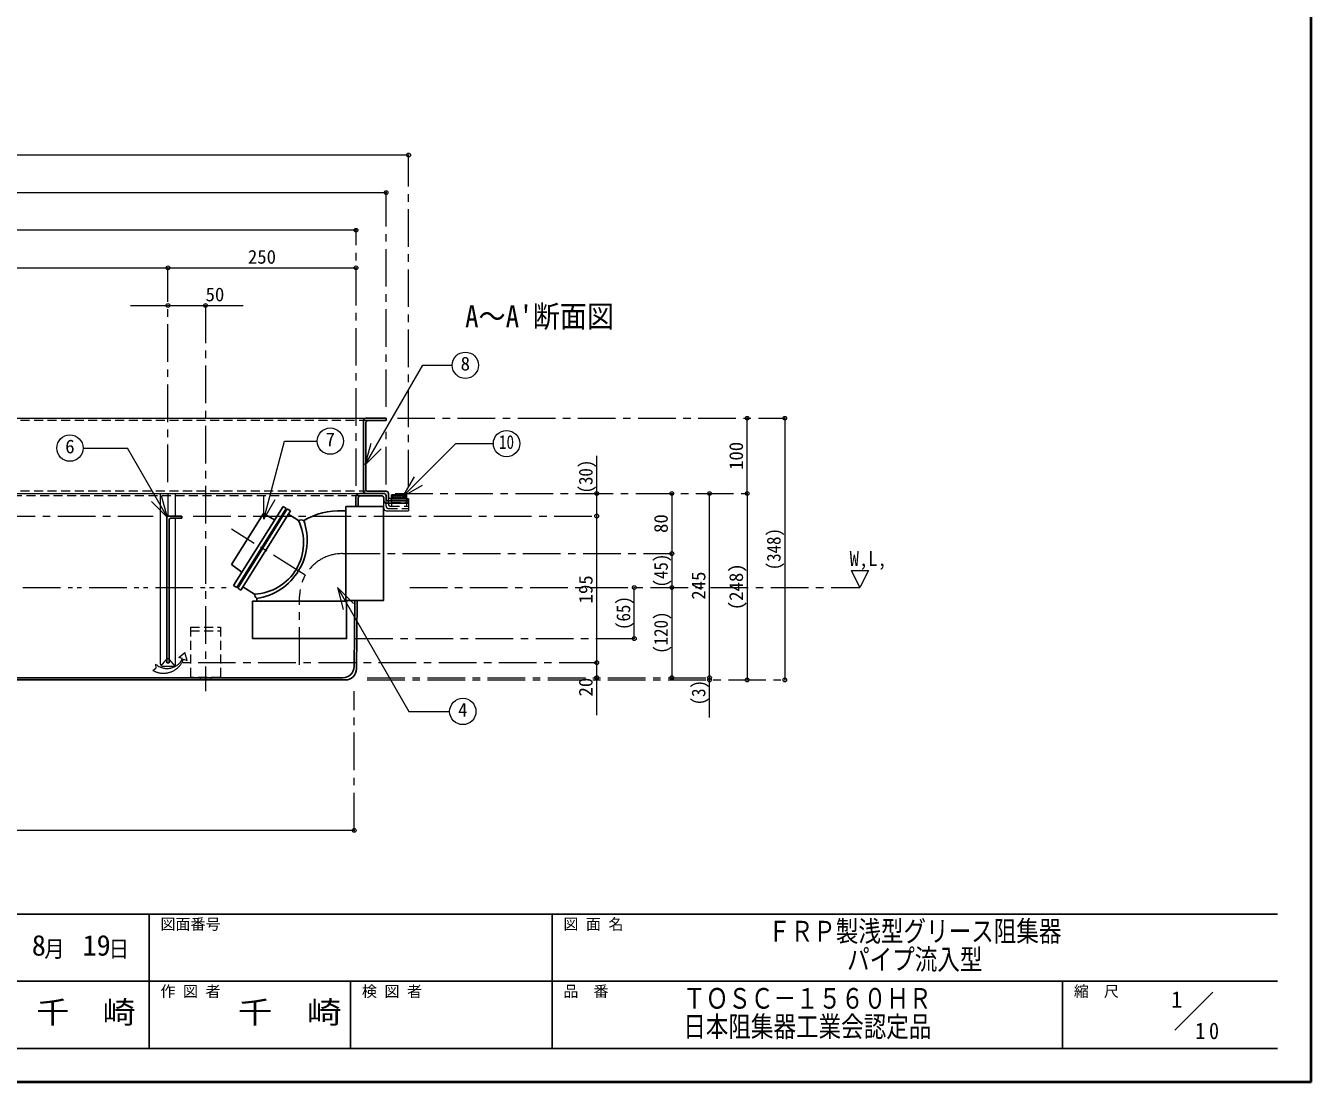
# Model space of a CAD drawing. Units: millimetres, scale not verified. Extents: x -2115 to 1935, y -1423 to 1387.
# Drawn here: x 226 to 1935, y -1423 to -18 of the extents above; entities that cross this region are included whole.
import ezdxf
from ezdxf.enums import TextEntityAlignment as Align

# ---------------------------------------------------------------- set-up
doc = ezdxf.new("R2010")
doc.units = ezdxf.units.MM
doc.header["$LTSCALE"] = 10
doc.header["$PDMODE"] = 32
doc.header["$PDSIZE"] = 5
for name, pattern in [('CHAIN1', [8, 5, -1, 1, -1]), ('DASHED1', [1.8, 1.2, -0.6]), ('DOUBLE_CHAIN1', [8.8, 5, -1, 0.6, -0.6, 0.6, -1])]:
    doc.linetypes.add(name, pattern=pattern)
doc.layers.add('0-0____1', color=4, linetype='Continuous', lineweight=9)
doc.styles.add('ＭＳ ゴシック', font='')
doc.styles.get('ＭＳ ゴシック').set_extended_font_data('MS Gothic')

msp = doc.modelspace()

# ---------------------------------------------------------------- linework, layer by layer
at = {"layer": '0-0____1', "color": 1, "lineweight": 40}
for q in [(1934.94, 1386.76), (-2115.06, -1423.24)]:
    msp.add_line((1934.94, -1423.24), q, dxfattribs=at)
at = {"layer": '0-0____1'}
for p, q in [((734.94, -190.24), (-905.06, -190.24)), ((-875.06, -240.24), (704.94, -240.24)), ((664.94, -290.24), (-835.06, -290.24)), ((-85.06, -340.24), (414.94, -340.24)), ((414.94, -340.24), (664.94, -340.24)), ((364.94, -390.24), (514.94, -390.24)), ((-848.06, -540.24), (677.94, -540.24)), ((1184.94, -640.24), (1184.94, -540.24)), ((1234.94, -540.24), (1234.94, -888.24)), ((984.94, -670.24), (984.94, -590.24)), ((-840.01, -640.24), (669.89, -640.24)), ((405.04, -867.24), (405.04, -640.24)), ((414.94, -640.24), (414.94, -670.3)), ((424.84, -670.24), (424.84, -640.24)), ((711.94, -645.92), (715.62, -642.24)), ((711.94, -643.66), (713.36, -642.24)), ((712.88, -647.24), (717.88, -642.24)), ((715.15, -647.24), (720.15, -642.24)), ((717.41, -647.24), (722.41, -642.24)), ((719.67, -647.24), (724.67, -642.24)), ((721.93, -647.24), (726.93, -642.24)), ((724.2, -647.24), (729.2, -642.24)), ((726.46, -647.24), (731.46, -642.24)), ((728.72, -647.24), (731.94, -644.02)), ((730.98, -647.24), (731.94, -646.29)), ((1084.94, -640.24), (1084.94, -720.24)), ((1134.94, -885.24), (1134.94, -640.24)), ((1184.94, -640.24), (1184.94, -888.24)), ((424.84, -867.24), (424.84, -673.24)), ((984.94, -865.24), (984.94, -670.24)), ((1084.94, -720.24), (1084.94, -765.24)), ((1034.94, -833.24), (1034.94, -765.24)), ((1084.94, -765.24), (1084.94, -885.24)), ((405.92, -869.36), (412.64, -861.32)), ((421.84, -870.24), (408.04, -870.24)), ((423.96, -869.36), (417.24, -861.32)), ((984.94, -935.24), (984.94, -865.24)), ((1134.94, -938.24), (1134.94, -885.24)), ((662.44, -1088.24), (-832.56, -1088.24))]:
    msp.add_line(p, q, dxfattribs=at)
at = {"layer": '0-0____1', "linetype": 'CHAIN1'}
for p, q in [((734.94, -632.24), (734.94, -190.24)), ((704.94, -525.24), (704.94, -240.24)), ((664.94, -630.24), (664.94, -290.24)), ((414.94, -625.24), (414.94, -340.24)), ((464.94, -390.24), (464.94, -903.24)), ((719.94, -540.24), (1234.94, -540.24)), ((704.94, -628.24), (704.94, -558.24)), ((716.94, -640.24), (1184.94, -640.24)), ((-51.56, -670.24), (395.44, -670.24)), ((448.44, -670.24), (984.94, -670.24)), ((597.46, -748.95), (499.45, -687.71)), ((646.94, -720.24), (1084.94, -720.24)), ((736.44, -765.24), (1334.94, -765.24)), ((589.94, -868.24), (589.94, -777.24)), ((663.94, -833.24), (1034.94, -833.24)), ((984.94, -865.24), (431.44, -865.24)), ((679.94, -885.24), (1134.94, -885.24)), ((679.94, -888.24), (1234.94, -888.24)), ((662.44, -1088.24), (662.44, -903.24))]:
    msp.add_line(p, q, dxfattribs=at)
at = {"layer": '0-0____1', "linetype": 'DASHED1'}
for p, q in [((680.94, -543.24), (-851.06, -543.24)), ((680.94, -637.24), (-875.06, -637.24)), ((670.88, -643.24), (-869.06, -643.24)), ((704.94, -657.24), (704.94, -647.24)), ((707.94, -654.24), (707.94, -644.24)), ((711.94, -647.24), (711.94, -657.24)), ((731.94, -647.24), (731.94, -657.24)), ((707.94, -660.24), (734.94, -660.24)), ((710.94, -657.24), (734.94, -657.24)), ((711.94, -652.24), (731.94, -652.24)), ((650.19, -782.99), (653.54, -782.99)), ((651.94, -784.19), (651.94, -781.42)), ((444.94, -818.24), (444.94, -888.24)), ((444.94, -822.74), (484.94, -822.74)), ((484.94, -885.04), (444.94, -885.04)), ((457.94, -885.04), (457.94, -888.24)), ((471.94, -885.04), (471.94, -888.24))]:
    msp.add_line(p, q, dxfattribs=at)
at = {"layer": '0-0____1', "color": 5, "lineweight": 25}
for p, q in [((674.94, -637.24), (674.94, -543.24)), ((677.94, -540.24), (704.94, -540.24)), ((677.94, -634.24), (677.94, -546.24)), ((680.94, -543.24), (704.94, -543.24)), ((704.94, -540.24), (704.94, -543.24)), ((664.89, -645.19), (664.76, -657.74)), ((667.88, -646.21), (667.76, -657.74)), ((701.94, -640.24), (669.89, -640.24)), ((698.94, -643.24), (670.88, -643.24)), ((704.94, -637.24), (680.94, -637.24)), ((701.94, -650.24), (701.94, -646.24)), ((704.94, -643.24), (704.94, -647.24)), ((707.94, -644.24), (707.94, -640.24)), ((710.94, -647.24), (734.94, -647.24)), ((711.94, -642.24), (711.94, -647.24)), ((734.94, -647.24), (734.94, -653.24)), ((567.93, -657.38), (502.22, -762.54)), ((572.17, -660.03), (506.46, -765.19)), ((573.44, -660.83), (507.73, -765.99)), ((577.68, -663.48), (511.97, -768.64)), ((572.17, -660.03), (567.93, -657.38)), ((577.68, -663.48), (573.44, -660.83)), ((651.44, -663.24), (646.94, -663.24)), ((651.44, -782.74), (651.44, -657.74)), ((651.44, -657.74), (701.44, -657.74)), ((704.94, -653.24), (734.94, -653.24)), ((707.94, -650.24), (734.94, -650.24)), ((413.44, -672.24), (413.44, -865.24)), ((415.44, -670.24), (433.44, -670.24)), ((416.44, -675.24), (416.44, -865.24)), ((418.44, -673.24), (433.44, -673.24)), ((433.44, -670.24), (433.44, -673.24)), ((541.85, -667.03), (499.46, -734.88)), ((541.85, -667.03), (556.8, -675.19)), ((588.51, -676.14), (575.03, -667.72)), ((513.34, -744.73), (499.46, -734.88)), ((506.46, -765.19), (502.22, -762.54)), ((511.97, -768.64), (507.73, -765.99)), ((530.15, -774.1), (514.62, -764.4)), ((527.44, -833.24), (527.44, -783.24)), ((527.44, -783.24), (652.44, -783.24)), ((532.94, -783.24), (532.94, -779.88)), ((663.49, -782.74), (662.59, -870.39)), ((666.49, -782.74), (665.56, -873.39)), ((413.44, -865.24), (416.44, -865.24)), ((-820.68, -888.24), (650.56, -888.24)), ((-817.71, -885.24), (647.59, -885.24))]:
    msp.add_line(p, q, dxfattribs=at)
at = {"layer": '0-0____1', "color": 7, "lineweight": 18}
for p, q in [((302.14, -579.94), (360.98, -579.94)), ((414.28, -672.26), (360.98, -579.94)), ((542.31, -674.22), (570.06, -570.67)), ((570.06, -570.67), (613.23, -570.67)), ((677.26, -602.18), (685.02, -573.21)), ((677.26, -602.18), (698.47, -580.97)), ((727.53, -643.99), (742.53, -618.01)), ((727.53, -643.99), (753.52, -628.99)), ((414.28, -672.26), (406.51, -643.28)), ((542.31, -674.22), (542.31, -644.22)), ((542.31, -674.22), (557.31, -648.24)), ((414.28, -672.26), (393.06, -651.04)), ((701.94, -660.24), (701.94, -650.24)), ((704.94, -663.24), (734.94, -663.24)), ((734.94, -653.24), (734.94, -663.24)), ((1346.19, -742.74), (1334.94, -765.24)), ((640.2, -765.4), (647.96, -794.38)), ((640.2, -765.4), (661.41, -786.61)), ((1753.72, -1353.75), (1804.23, -1303.24))]:
    msp.add_line(p, q, dxfattribs=at)
at = {"layer": '0-0____1', "linetype": 'DOUBLE_CHAIN1'}
for p, q in [((-833.78, -765.24), (492.44, -765.24)), ((429.59, -858.51), (437.2, -851.56)), ((398.48, -867.03), (398.82, -872.57)), ((434.29, -859.87), (429.59, -858.51)), ((394.78, -875.46), (398.82, -872.57))]:
    msp.add_line(p, q, dxfattribs=at)
at = {"layer": '0-0____1', "color": 6, "lineweight": 25}
for p, q in [((-2070.06, -1199.67), (1889.94, -1199.67)), ((389.94, -1199.67), (389.94, -1378.24)), ((925.65, -1378.24), (925.65, -1199.67)), ((1889.94, -1288.95), (-145.77, -1288.95)), ((657.8, -1378.24), (657.8, -1288.95)), ((1604.23, -1378.24), (1604.23, -1288.95)), ((1889.94, -1378.24), (-2070.06, -1378.24))]:
    msp.add_line(p, q, dxfattribs=at)
at = {"layer": '0-0____1', "color": 7, "lineweight": 18}
for points in [[(677.26, -602.18), (753.73, -469.74), (792.79, -469.74)], [(727.53, -643.99), (797.56, -573.96), (847.6, -573.96)], [(1334.94, -765.24), (1323.69, -742.74), (1346.19, -742.74)], [(640.2, -765.4), (735.3, -930.12), (789.46, -930.12)]]:
    msp.add_lwpolyline(points, dxfattribs=at)
at = {"layer": '0-0____1', "color": 5, "lineweight": 25}
for points in [[(711.94, -642.24), (731.94, -642.24), (731.94, -647.24)], [(651.44, -782.74), (701.44, -782.74), (701.44, -657.74)], [(527.44, -833.24), (652.44, -833.24), (652.44, -783.24)]]:
    msp.add_lwpolyline(points, dxfattribs=at)
at = {"layer": '0-0____1', "linetype": 'DASHED1'}
msp.add_lwpolyline([(444.94, -818.24), (484.94, -818.24), (484.94, -888.24)], dxfattribs=at)
at = {"layer": '0-0____1', "linetype": 'DOUBLE_CHAIN1'}
msp.add_lwpolyline([(435.69, -860.5), (440.62, -862.26), (437.2, -851.56)], dxfattribs=at)
at = {"layer": '0-0____1', "color": 7, "lineweight": 18}
for centre in [(810.29, -469.74), (284.64, -579.94), (630.73, -570.67), (865.1, -573.96), (806.96, -930.12)]:
    msp.add_circle(centre, 17.5, dxfattribs=at)
at = {"layer": '0-0____1', "color": 5, "lineweight": 25}
for centre, radius, start, end in [((677.94, -543.24), 3, 90, 180), ((680.94, -546.24), 3, 90, 180), ((669.89, -645.24), 5, 90, 179.41537), ((670.88, -646.24), 3, 90, 179.41537), ((677.94, -637.24), 3, 180, 270), ((680.94, -634.24), 3, 180, 270), ((698.94, -646.24), 3, 0, 90), ((701.94, -643.24), 3, 0, 90), ((704.94, -640.24), 3, 0, 90), ((707.94, -647.24), 3, 180, 270), ((710.94, -644.24), 3, 180, 270), ((643.52, -758.45), 95.27, 87.94312, 120.25698), ((704.94, -650.24), 3, 180, 270), ((415.44, -672.24), 2, 90, 180), ((418.44, -675.24), 2, 90, 180), ((526.84, -705.76), 68.42, 272.7696, 25.65531), ((521.45, -702.21), 78.52, 278.41728, 19.38), ((591.99, -685.61), 10.09, 69.59023, 110.18539), ((540.16, -772.83), 10.09, 187.21417, 224.31804), ((647.59, -870.24), 15, 270, 359.41537), ((650.56, -873.24), 15, 270, 359.41537)]:
    msp.add_arc(centre, radius, start, end, dxfattribs=at)
at = {"layer": '0-0____1', "color": 7, "lineweight": 18}
msp.add_arc((704.94, -660.24), 3, 180, 270, dxfattribs=at)
at = {"layer": '0-0____1', "linetype": 'DASHED1'}
for centre, start, end in [((707.94, -657.24), 180, 270), ((710.94, -654.24), 180, 270), ((414.94, -863.24), 60, 120)]:
    msp.add_arc(centre, 3, start, end, dxfattribs=at)
at = {"layer": '0-0____1', "linetype": 'CHAIN1'}
msp.add_arc((646.94, -777.24), 57, 90, 180, dxfattribs=at)
at = {"layer": '0-0____1', "linetype": 'DOUBLE_CHAIN1'}
for centre, radius, start, end in [((409.01, -850.97), 28.33, 239.82846, 340.3389), ((413.77, -850.39), 22.59, 227.40895, 335.21092)]:
    msp.add_arc(centre, radius, start, end, dxfattribs=at)
at = {"layer": '0-0____1'}
for centre, start, end in [((408.04, -867.24), 180, 270), ((414.94, -863.24), 120, 140.11916), ((414.94, -863.24), 39.88084, 60), ((421.84, -867.24), 270, 0)]:
    msp.add_arc(centre, 3, start, end, dxfattribs=at)
at = {"layer": '0-0____1', "color": 1}
for p in [(734.94, -190.24), (704.94, -240.24), (664.94, -290.24), (414.94, -340.24), (664.94, -340.24), (414.94, -390.24), (464.94, -390.24), (1184.94, -540.24), (1234.94, -540.24), (984.94, -640.24), (1084.94, -640.24), (1134.94, -640.24), (1184.94, -640.24), (984.94, -670.24), (1084.94, -720.24), (1034.94, -765.24), (1084.94, -765.24), (1034.94, -833.24), (984.94, -865.24), (984.94, -885.24), (1084.94, -885.24), (1134.94, -885.24), (1134.94, -888.24), (1184.94, -888.24), (1234.94, -888.24), (662.44, -1088.24)]:
    msp.add_point(p, dxfattribs=at)

# ---------------------------------------------------------------- texts
at = {"layer": '0-0____1', "color": 7, "style": 'ＭＳ ゴシック'}
for s, height, p in [('250', 18.33, (521.19, -340.24)), ('50', 18.33, (464.94, -390.24)), ('8', 18.33, (804.04, -482.24)), ('7', 18.33, (624.48, -583.17)), ('6', 18.33, (278.39, -592.44)), ('4', 18.33, (800.71, -942.62)), ('図面番号', 14.66, (404.94, -1224.67)), ('図 面 名', 14.66, (940.65, -1224.67)), ('8', 27.49, (233.94, -1263.06)), ('19', 27.49, (301.44, -1263.06)), ('作 図 者', 14.66, (404.94, -1313.95)), ('検 図 者', 14.66, (672.8, -1313.95)), ('品\u3000番', 14.66, (940.65, -1313.95)), ('縮\u3000尺', 14.66, (1619.23, -1313.95)), ('1', 21.99, (1748.64, -1330.76))]:
    msp.add_text(s, height=height, dxfattribs=at).set_placement(p, align=Align.BOTTOM_LEFT)
for s, height, width, p in [("A～A'断面図", 29.33, 0.9, (809.94, -428.24)), ('10', 18.33, 0.8, (855.1, -586.46)), ('W,L,', 20.16, 0.9, (1321.19, -742.74)), ('ＦＲＰ製浅型グリース阻集器', 27.49, 0.8, (1212.8, -1244.31)), ('パイプ流入型', 27.49, 0.8, (1317.8, -1281.81)), ('ＴＯＳＣ－１５６０ＨＲ', 27.49, 0.8, (1099.94, -1333.6)), ('千\u3000崎', 29.33, 1.1, (239.94, -1353.6)), ('千\u3000崎', 29.33, 1.15, (507.8, -1353.6)), ('日本阻集器工業会認定品', 27.49, 0.8, (1099.94, -1371.1))]:
    msp.add_text(s, height=height, dxfattribs=dict(at, width=width)).set_placement(p, align=Align.BOTTOM_LEFT)
for s, p in [('100', (1184.94, -608.99)), ('80', (1084.94, -692.74)), ('195', (984.94, -786.49)), ('245', (1134.94, -781.49)), ('(248)', (1184.94, -795.49)), ('20', (984.94, -910.24))]:
    msp.add_text(s, height=18.33, rotation=90, dxfattribs=at).set_placement(p, align=Align.BOTTOM_LEFT)
at = {"layer": '0-0____1', "color": 7, "style": 'ＭＳ ゴシック', "width": 0.9}
for s, p in [('(30)', (984.94, -640.24)), ('(348)', (1234.94, -742.37)), ('(45)', (1084.94, -765.24)), ('(65)', (1034.94, -821.74)), ('(120)', (1084.94, -853.37)), ('(3)', (1134.94, -921.99))]:
    msp.add_text(s, height=18.33, rotation=90, dxfattribs=at).set_placement(p, align=Align.BOTTOM_LEFT)
at = {"layer": '0-0____1', "color": 7, "char_height": 21.99, "attachment_point": 7, "style": 'ＭＳ ゴシック'}
for s, insert in [('\\T1.27;\\W0.9;年\\~\\~\\~月\\~\\~\\~日', (164.94, -1259.31)), ('\\T1.36;\\W0.9;10', (1780.61, -1366.14))]:
    msp.add_mtext(s, dxfattribs=dict(at, insert=insert))

doc.saveas('drawing.dxf')
